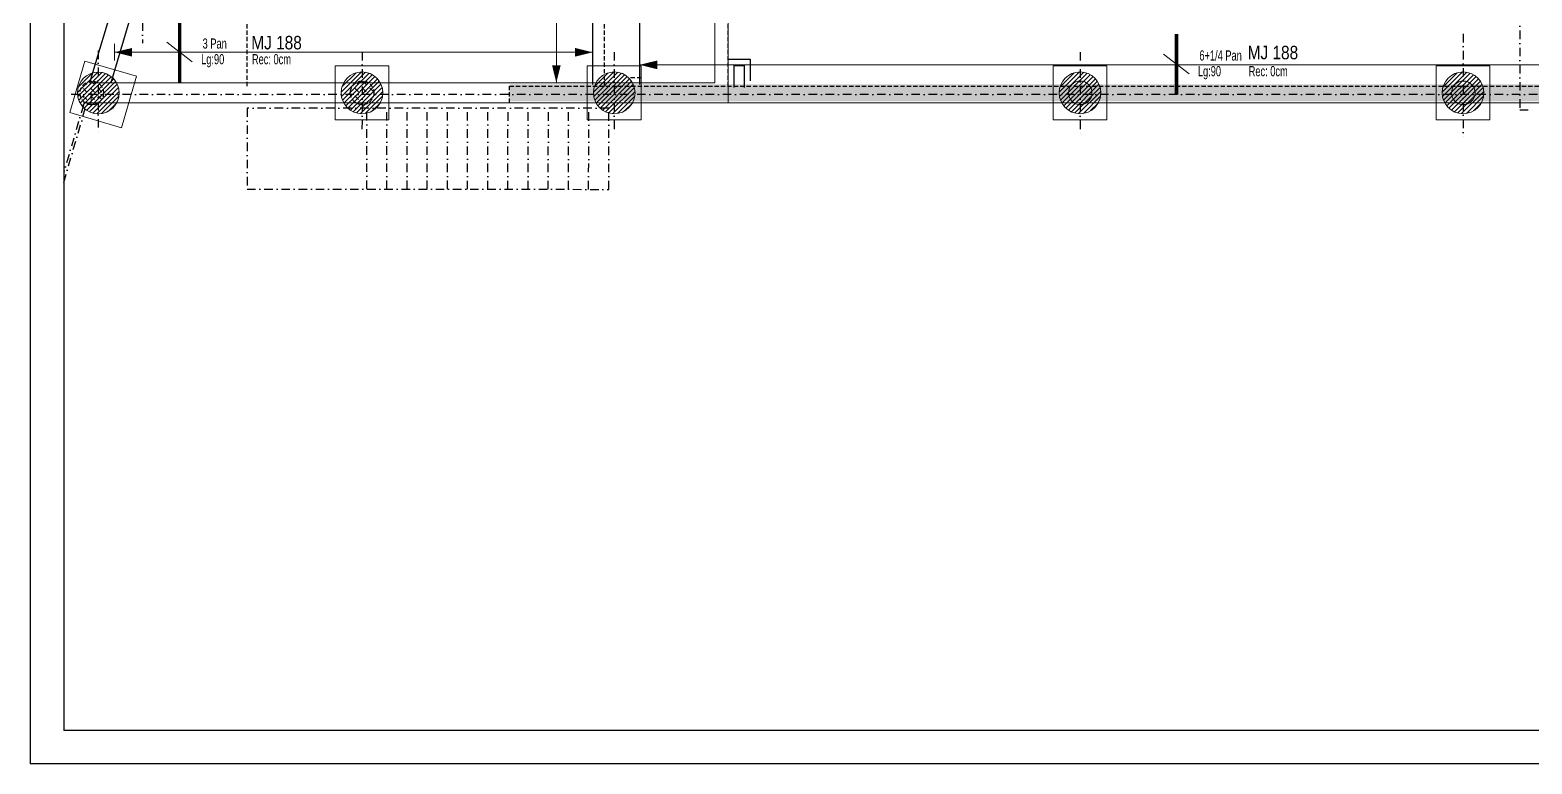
# Model space of a CAD drawing. Header units: millimetres. Extents: x 18070 to 23320, y -49066 to -44866.
# Drawn here: x 18070 to 20303, y -49066 to -47975 of the extents above; entities that cross this region are included whole.
import ezdxf

# ---------------------------------------------------------------- set-up
doc = ezdxf.new("R2010")
doc.units = ezdxf.units.MM
for name, pattern in [('CACHE', [9.525, 6.35, -3.175]), ('CACHEX2', [19.05, 12.7, -6.35]), ('TIRETPTX2', [50.8, 25.4, -12.7, 0, -12.7])]:
    doc.linetypes.add(name, pattern=pattern)
for name, color, linetype in [('01-Cad  2', 1, 'Continuous'), ('01_ARMA_INF', 50, 'Continuous'), ('01_linteaux', 2, 'Continuous'), ('01_murs_sup', 2, 'CACHEX2'), ('01_poch_murs', 253, 'Continuous'), ('01_texte', 230, 'Continuous')]:
    doc.layers.add(name, color=color, linetype=linetype)
doc.layers.add('01_murs_coup', color=5, linetype='Continuous', lineweight=60)
doc.layers.add('01_PIEUX', color=5, linetype='Continuous', lineweight=60)
doc.styles.add('PATIO', font='ARIALN.TTF')
pattern_1 = [(135, (-3376.1734, -36504.7156), (-11.2253202, 9e-16), [7.9375, -7.9375])]

msp = doc.modelspace()

# ---------------------------------------------------------------- hatches: boundary and pattern name
at = {"layer": '01_murs_sup', "ltscale": 0.5}
h = msp.add_hatch(dxfattribs=at)
h.set_pattern_fill('DASH', color=256, scale=2.5, angle=135)
h.set_pattern_definition([(135, (-3376.1734, -36504.9156), (-11.2253202, 9e-16), [7.9375, -7.9375])])
h.paths.add_polyline_path([(18158.05, -48051.17, 0.2735656), (18144.7, -48062.97), (18153.72, -48065.6), (18154.53, -48062.9), (18146.86, -48061.39, -0.4427393), (18146.71, -48061.13), (18147.72, -48057.77, -0.4433907), (18147.99, -48057.64), (18155.22, -48060.61)])
h.paths.add_polyline_path([(18160.22, -48050.9, 0.0313024), (18158.05, -48051.17), (18155.22, -48060.61), (18156.91, -48061.31, -0.3856262), (18157.02, -48061.55)])
h.paths.add_polyline_path([(18164.33, -48051.12, 0.0590074), (18160.22, -48050.9), (18155.64, -48066.16), (18159.48, -48067.28)])
h.paths.add_polyline_path([(18171.05, -48053.79, 0.104424), (18164.33, -48051.12), (18159.48, -48067.28), (18163.17, -48068.36), (18171.05, -48068.36)])
h.paths.add_polyline_path([(18171.05, -48053.79), (18171.05, -48068.36), (18178.85, -48068.36, 0.2508915)])
h.paths.add_polyline_path([(18178.85, -48068.36), (18171.05, -48068.36), (18171.05, -48080.86), (18173.59, -48080.86, 0.2015659)])
h.paths.add_polyline_path([(18171.05, -48070.66), (18163.17, -48068.36), (18160.41, -48068.36), (18160.41, -48080.86), (18171.05, -48080.86)])
h.paths.add_polyline_path([(18160.41, -48068.36), (18159.15, -48068.36), (18155.4, -48080.86), (18160.41, -48080.86)])
h.paths.add_polyline_path([(18155.4, -48080.86), (18154.34, -48084.4, 0.25519), (18171.05, -48082.92), (18171.05, -48080.86)])
h.paths.add_polyline_path([(18159.15, -48068.36), (18154.98, -48068.36), (18151.23, -48080.86), (18155.4, -48080.86)])
h.paths.add_polyline_path([(18154.98, -48068.36), (18152.89, -48068.36), (18150.9, -48074.98), (18152.59, -48075.68, -0.3856262), (18152.71, -48075.92)])
h.paths.add_polyline_path([(18152.89, -48068.36), (18143.85, -48068.36, 0.056272), (18144.29, -48072.26), (18150.9, -48074.98)])
h.paths.add_polyline_path([(18153.72, -48065.6), (18144.7, -48062.97, 0.0784305), (18143.85, -48068.36), (18152.89, -48068.36)])
h.paths.add_polyline_path([(18144.37, -48072.62, 0.0524589), (18145.63, -48076.06), (18150.3, -48076.98), (18150.82, -48075.27)])
h.paths.add_polyline_path([(18150.21, -48077.27), (18145.8, -48076.4, 0.0797259), (18149.1, -48080.86), (18149.14, -48080.86)])
h.paths.add_polyline_path([(18152.24, -48077.49, -0.3862519), (18152.01, -48077.63), (18150.21, -48077.27), (18149.14, -48080.86), (18151.23, -48080.86)])
h.paths.add_polyline_path([(18155.4, -48080.86), (18151.23, -48080.86), (18150.79, -48082.32, 0.0590074), (18154.34, -48084.4)])
h = msp.add_hatch(dxfattribs=at)
h.set_pattern_fill('DASH', color=256, scale=2.5, angle=135)
h.set_pattern_definition(pattern_1)
h.paths.add_polyline_path([(18563.19, -48050.66, 0.411326), (18545.87, -48068.16), (18563.17, -48068.16)])
h.paths.add_polyline_path([(18563.19, -48050.66), (18563.17, -48068.16), (18580.87, -48068.16, 0.4170828)])
h = msp.add_hatch(dxfattribs=at)
h.set_pattern_fill('DASH', color=256, scale=2.5, angle=135)
h.set_pattern_definition(pattern_1)
h.paths.add_polyline_path([(18563.17, -48068.16), (18545.87, -48068.16, 0.2015613), (18551.12, -48080.66), (18563.15, -48080.66)])
h = msp.add_hatch(dxfattribs=at)
h.set_pattern_fill('DASH', color=256, scale=2.5, angle=135)
h.set_pattern_definition([(135, (18924.735, -36480.419), (-11.22532, 9e-16), [7.9375, -7.9375])])
h.paths.add_polyline_path([(19435.44, -48055.66), (18782.51, -48055.66), (18782.51, -48080.66), (19435.44, -48080.66)])
h.paths.add_polyline_path([(20485.53, -48055.66), (19435.44, -48055.66), (19435.44, -48080.66), (20485.53, -48080.66)])
at = {"layer": '01_poch_murs', "ltscale": 0.5}
h = msp.add_hatch(dxfattribs=at)
h.set_pattern_fill('ANSI31', color=256, scale=1.5)
h.set_pattern_definition([(45, (-37.6447, -39365.092), (-3.367596, 3.367596), [])])
h.paths.add_polyline_path([(18171.05, -48037.36, 0.4142136), (18140.05, -48068.36), (18171.05, -48068.36)])
h.paths.add_polyline_path([(18171.05, -48068.36), (18140.05, -48068.36, 0.4142136), (18171.05, -48099.36)])
h.paths.add_polyline_path([(18171.05, -48037.36), (18171.05, -48068.36), (18202.05, -48068.36, 0.4142136)])
h.paths.add_polyline_path([(18202.05, -48068.36), (18171.05, -48068.36), (18171.05, -48099.36, 0.4142136)])
h = msp.add_hatch(dxfattribs=at)
h.set_pattern_fill('ANSI31', color=256, scale=1.5)
h.set_pattern_definition([(45, (354.373, -39364.8925), (-3.367596, 3.367596), [])])
h.paths.add_polyline_path([(18563.07, -48037.16, 0.4142136), (18532.07, -48068.16), (18563.07, -48068.16)])
h.paths.add_polyline_path([(18563.07, -48068.16), (18532.07, -48068.16, 0.4142136), (18563.07, -48099.16)])
h.paths.add_polyline_path([(18563.07, -48037.16), (18563.07, -48068.16), (18594.07, -48068.16, 0.4142136)])
h.paths.add_polyline_path([(18594.07, -48068.16), (18563.07, -48068.16), (18563.07, -48099.16, 0.4142136)])
h = msp.add_hatch(dxfattribs=at)
h.set_pattern_fill('ANSI31', color=256, scale=1.5)
h.set_pattern_definition([(45, (729.421, -39364.8925), (-3.367596, 3.367596), [])])
h.paths.add_polyline_path([(18938.11, -48037.16, 0.4142136), (18907.11, -48068.16), (18938.11, -48068.16)])
h.paths.add_polyline_path([(18938.11, -48068.16), (18907.11, -48068.16, 0.4142136), (18938.11, -48099.16)])
h.paths.add_polyline_path([(18938.11, -48037.16), (18938.11, -48068.16), (18969.11, -48068.16, 0.4142136)])
h.paths.add_polyline_path([(18969.11, -48068.16), (18938.11, -48068.16), (18938.11, -48099.16, 0.4142136)])
h = msp.add_hatch(dxfattribs=at)
h.set_pattern_fill('ANSI31', color=256, scale=1.5)
h.set_pattern_definition([(45, (1421.9433, -39364.8925), (-3.367596, 3.367596), [])])
h.paths.add_polyline_path([(19630.64, -48037.16, 0.4142136), (19599.64, -48068.16), (19630.64, -48068.16)])
h.paths.add_polyline_path([(19630.64, -48068.16), (19599.64, -48068.16, 0.4142136), (19630.64, -48099.16)])
h.paths.add_polyline_path([(19630.64, -48037.16), (19630.64, -48068.16), (19661.64, -48068.16, 0.4142136)])
h.paths.add_polyline_path([(19661.64, -48068.16), (19630.64, -48068.16), (19630.64, -48099.16, 0.4142136)])
h = msp.add_hatch(dxfattribs=at)
h.set_pattern_fill('ANSI31', color=256, scale=1.5)
h.set_pattern_definition([(45, (1991.4656, -39364.8925), (-3.367596, 3.367596), [])])
h.paths.add_polyline_path([(20200.16, -48037.16, 0.4142136), (20169.16, -48068.16), (20200.16, -48068.16)])
h.paths.add_polyline_path([(20200.16, -48068.16), (20169.16, -48068.16, 0.4142136), (20200.16, -48099.16)])
h.paths.add_polyline_path([(20200.16, -48037.16), (20200.16, -48068.16), (20231.16, -48068.16, 0.4142136)])
h.paths.add_polyline_path([(20231.16, -48068.16), (20200.16, -48068.16), (20200.16, -48099.16, 0.4142136)])

# ---------------------------------------------------------------- linework, layer by layer
at = {"layer": '01-Cad  2'}
for p, q in [((18069.54, -44866.08, 9.99), (18069.54, -49066.08, -5.46)), ((18119.54, -44916.08, -0.3), (18119.54, -49016.08, -0.3)), ((22269.54, -49016.08, 0.01), (18119.54, -49016.08, -0.3)), ((22269.54, -49066.08, 0.01), (18069.54, -49066.08, -0.3))]:
    msp.add_line(p, q, dxfattribs=at)
at = {"layer": '01_ARMA_INF', "linetype": 'CACHE', "lineweight": 0, "ltscale": 4, "const_width": 5, "flags": 128}
for points in [[(18292.13, -47962.85), (18292.13, -48052.85)], [(19774.11, -47980.66), (19774.11, -48070.66)]]:
    msp.add_lwpolyline(points, dxfattribs=at)
at = {"layer": '01_linteaux', "linetype": 'Continuous', "ltscale": 0.5}
for p, q in [((18574.29, -46664.53), (18158.14, -48053.16)), ((18382.75, -47408.17), (18189.46, -48053.16)), ((18905.91, -47699.13), (18905.91, -48055.66)), ((18975.91, -47782.88), (18975.91, -48055.66)), ((19107.54, -48018.31), (19140.44, -48018.31)), ((19116.54, -48027.31), (19131.44, -48027.31)), ((19116.54, -48060.46), (19116.54, -48027.31)), ((19131.44, -48027.31), (19131.44, -48060.46)), ((19140.44, -48018.31), (19140.44, -48050.46))]:
    msp.add_line(p, q, dxfattribs=at)
at = {"layer": '01_linteaux', "linetype": 'TIRETPTX2', "ltscale": 0.5}
for p, q in [((20284.41, -47134.17), (20284.41, -48093.47)), ((18236.66, -47759.18), (18236.66, -47994.41)), ((20200.16, -47980.41), (20200.16, -48133.82)), ((18171.05, -48005.2), (18171.05, -48131.52)), ((18563.27, -48007.5), (18563.07, -48133.82)), ((18938.11, -48007.5), (18938.11, -48133.82)), ((19630.64, -48007.5), (19630.64, -48131.32)), ((20642.17, -48070.66), (18119.54, -48070.66)), ((18119.54, -48201.33), (18153.98, -48083.29)), ((18148.91, -48086.4), (18119.54, -48187.05)), ((18392.41, -48091.16), (18392.29, -48211.16)), ((18930.19, -48091.16), (18392.41, -48091.16)), ((18570.07, -48211.34), (18570.19, -48091.34)), ((18600.07, -48211.37), (18600.19, -48091.37)), ((18630.07, -48211.4), (18630.19, -48091.4)), ((18660.07, -48211.43), (18660.19, -48091.43)), ((18690.07, -48211.46), (18690.19, -48091.46)), ((18720.07, -48211.49), (18720.19, -48091.49)), ((18750.07, -48211.52), (18750.19, -48091.52)), ((18780.07, -48211.55), (18780.19, -48091.55)), ((18810.07, -48211.58), (18810.19, -48091.58)), ((18840.07, -48211.61), (18840.19, -48091.61)), ((18870.07, -48211.64), (18870.19, -48091.64)), ((18900.07, -48211.67), (18900.19, -48091.67)), ((18930.07, -48211.7), (18930.19, -48091.16)), ((20284.41, -48093.47), (20309.41, -48093.47)), ((18392.29, -48211.16), (18930.07, -48211.7))]:
    msp.add_line(p, q, dxfattribs=at)
at = {"layer": '01_murs_coup', "linetype": 'Continuous', "lineweight": 5, "ltscale": 0.5}
for p, q in [((19087.54, -48053.16), (19087.54, -47801.43)), ((19107.54, -48083.16), (19107.54, -47807.78)), ((18158.14, -48053.16), (19087.54, -48053.16)), ((18160.41, -48083.16), (18160.41, -48067.16)), ((18149.14, -48083.16), (19107.54, -48083.16))]:
    msp.add_line(p, q, dxfattribs=at)
for centre in [(19630.94, -48068.16), (20200.46, -48068.16)]:
    msp.add_circle(centre, 17.5, dxfattribs=at)
at = {"layer": '01_murs_sup', "ltscale": 0.5}
for p, q in [((18392.41, -48058.16), (18392.41, -47408.17)), ((18923.41, -48058.16), (18923.41, -47408.17)), ((19107.41, -48058.16), (19107.41, -47408.17)), ((18978.41, -48045.66), (18958.41, -48045.66)), ((18782.51, -48058.16), (20485.53, -48058.16)), ((18782.51, -48083.16), (18782.51, -48058.16))]:
    msp.add_line(p, q, dxfattribs=at)
for centre in [(18161.35, -48068.36), (18563.37, -48068.16)]:
    msp.add_circle(centre, 17.5, dxfattribs=at)
at = {"layer": '01_PIEUX', "color": 2, "linetype": 'Continuous', "lineweight": 5, "ltscale": 0.5}
for p, q in [((18151.01, -48020.84), (18128.59, -48097.64)), ((18227.8, -48043.25), (18151.01, -48020.84)), ((18523.07, -48028.16), (18523.07, -48108.16)), ((18603.07, -48028.16), (18523.07, -48028.16)), ((18603.07, -48028.16), (18603.07, -48108.16)), ((18898.11, -48028.16), (18898.11, -48108.16)), ((18978.11, -48028.16), (18898.11, -48028.16)), ((18978.11, -48028.16), (18978.11, -48108.16)), ((19590.64, -48028.16), (19590.64, -48108.16)), ((19670.64, -48028.16), (19590.64, -48028.16)), ((19670.64, -48028.16), (19670.64, -48108.16)), ((20160.16, -48028.16), (20160.16, -48108.16)), ((20240.16, -48028.16), (20160.16, -48028.16)), ((20240.16, -48028.16), (20240.16, -48108.16)), ((18227.8, -48043.25), (18205.39, -48120.05)), ((18205.39, -48120.05), (18128.59, -48097.64)), ((19107.54, -48083.16), (20485.53, -48083.16)), ((18603.07, -48108.16), (18523.07, -48108.16)), ((18978.11, -48108.16), (18898.11, -48108.16)), ((19670.64, -48108.16), (19590.64, -48108.16)), ((20240.16, -48108.16), (20160.16, -48108.16))]:
    msp.add_line(p, q, dxfattribs=at)
at = {"layer": '01_PIEUX', "linetype": 'Continuous', "lineweight": 5, "ltscale": 0.5}
for centre in [(18171.05, -48068.36), (18563.07, -48068.16), (18938.11, -48068.16), (19630.64, -48068.16), (20200.16, -48068.16)]:
    msp.add_circle(centre, 31, dxfattribs=at)
at = {"layer": '01_texte', "linetype": 'Continuous', "lineweight": 0}
for p, q in [((18852.07, -48053.16), (18852.07, -47720.92)), ((18195.27, -47995.37), (18195.27, -48020.33)), ((18195.27, -48007.85), (18905.91, -48007.85)), ((18272.7, -47993.04), (18310.77, -48022.05)), ((18905.91, -47995.37), (18905.91, -48020.33)), ((18975.91, -48014.07), (18975.91, -48039.03)), ((18975.91, -48026.55), (20482.53, -48026.55)), ((19754.67, -48010.85), (19792.75, -48039.86)), ((18839.59, -48053.16), (18864.55, -48053.16))]:
    msp.add_line(p, q, dxfattribs=at)
for points in [[(18195.27, -48007.85), (18221.37, -48001.39), (18221.37, -48007.85)], [(18195.27, -48007.85), (18221.37, -48014.31), (18221.37, -48007.85)], [(18905.91, -48007.85), (18879.82, -48001.39), (18879.82, -48007.85)], [(18905.91, -48007.85), (18879.82, -48014.31), (18879.82, -48007.85)], [(18852.07, -48053.16), (18845.61, -48027.06), (18852.07, -48027.06)], [(18852.07, -48053.16), (18858.53, -48027.06), (18852.07, -48027.06)], [(18975.91, -48026.55), (19002.01, -48020.09), (19002.01, -48026.55)], [(18975.91, -48026.55), (19002.01, -48033.01), (19002.01, -48026.55)]]:
    msp.add_solid(points, dxfattribs=at)

# ---------------------------------------------------------------- texts
at = {"layer": '01_texte', "ltscale": 5, "style": 'PATIO', "width": 0.8}
for s, p in [('3 Pan', (18326.13, -48002.32)), ('Lg:90', (18323.93, -48025.65)), ('Rec: 0cm', (18399.47, -48025.65)), ('6+1/4 Pan', (19808.11, -48020.12)), ('Lg:90', (19805.91, -48043.46)), ('Rec: 0cm', (19881.45, -48043.46))]:
    msp.add_text(s, height=15, dxfattribs=at).set_placement(p)
at = {"layer": '01_texte', "ltscale": 5, "style": 'PATIO'}
for p in [(18398.47, -48003.52), (19879.86, -48018.27)]:
    msp.add_text('MJ 188', height=20, dxfattribs=at).set_placement(p)

doc.saveas('drawing.dxf')
